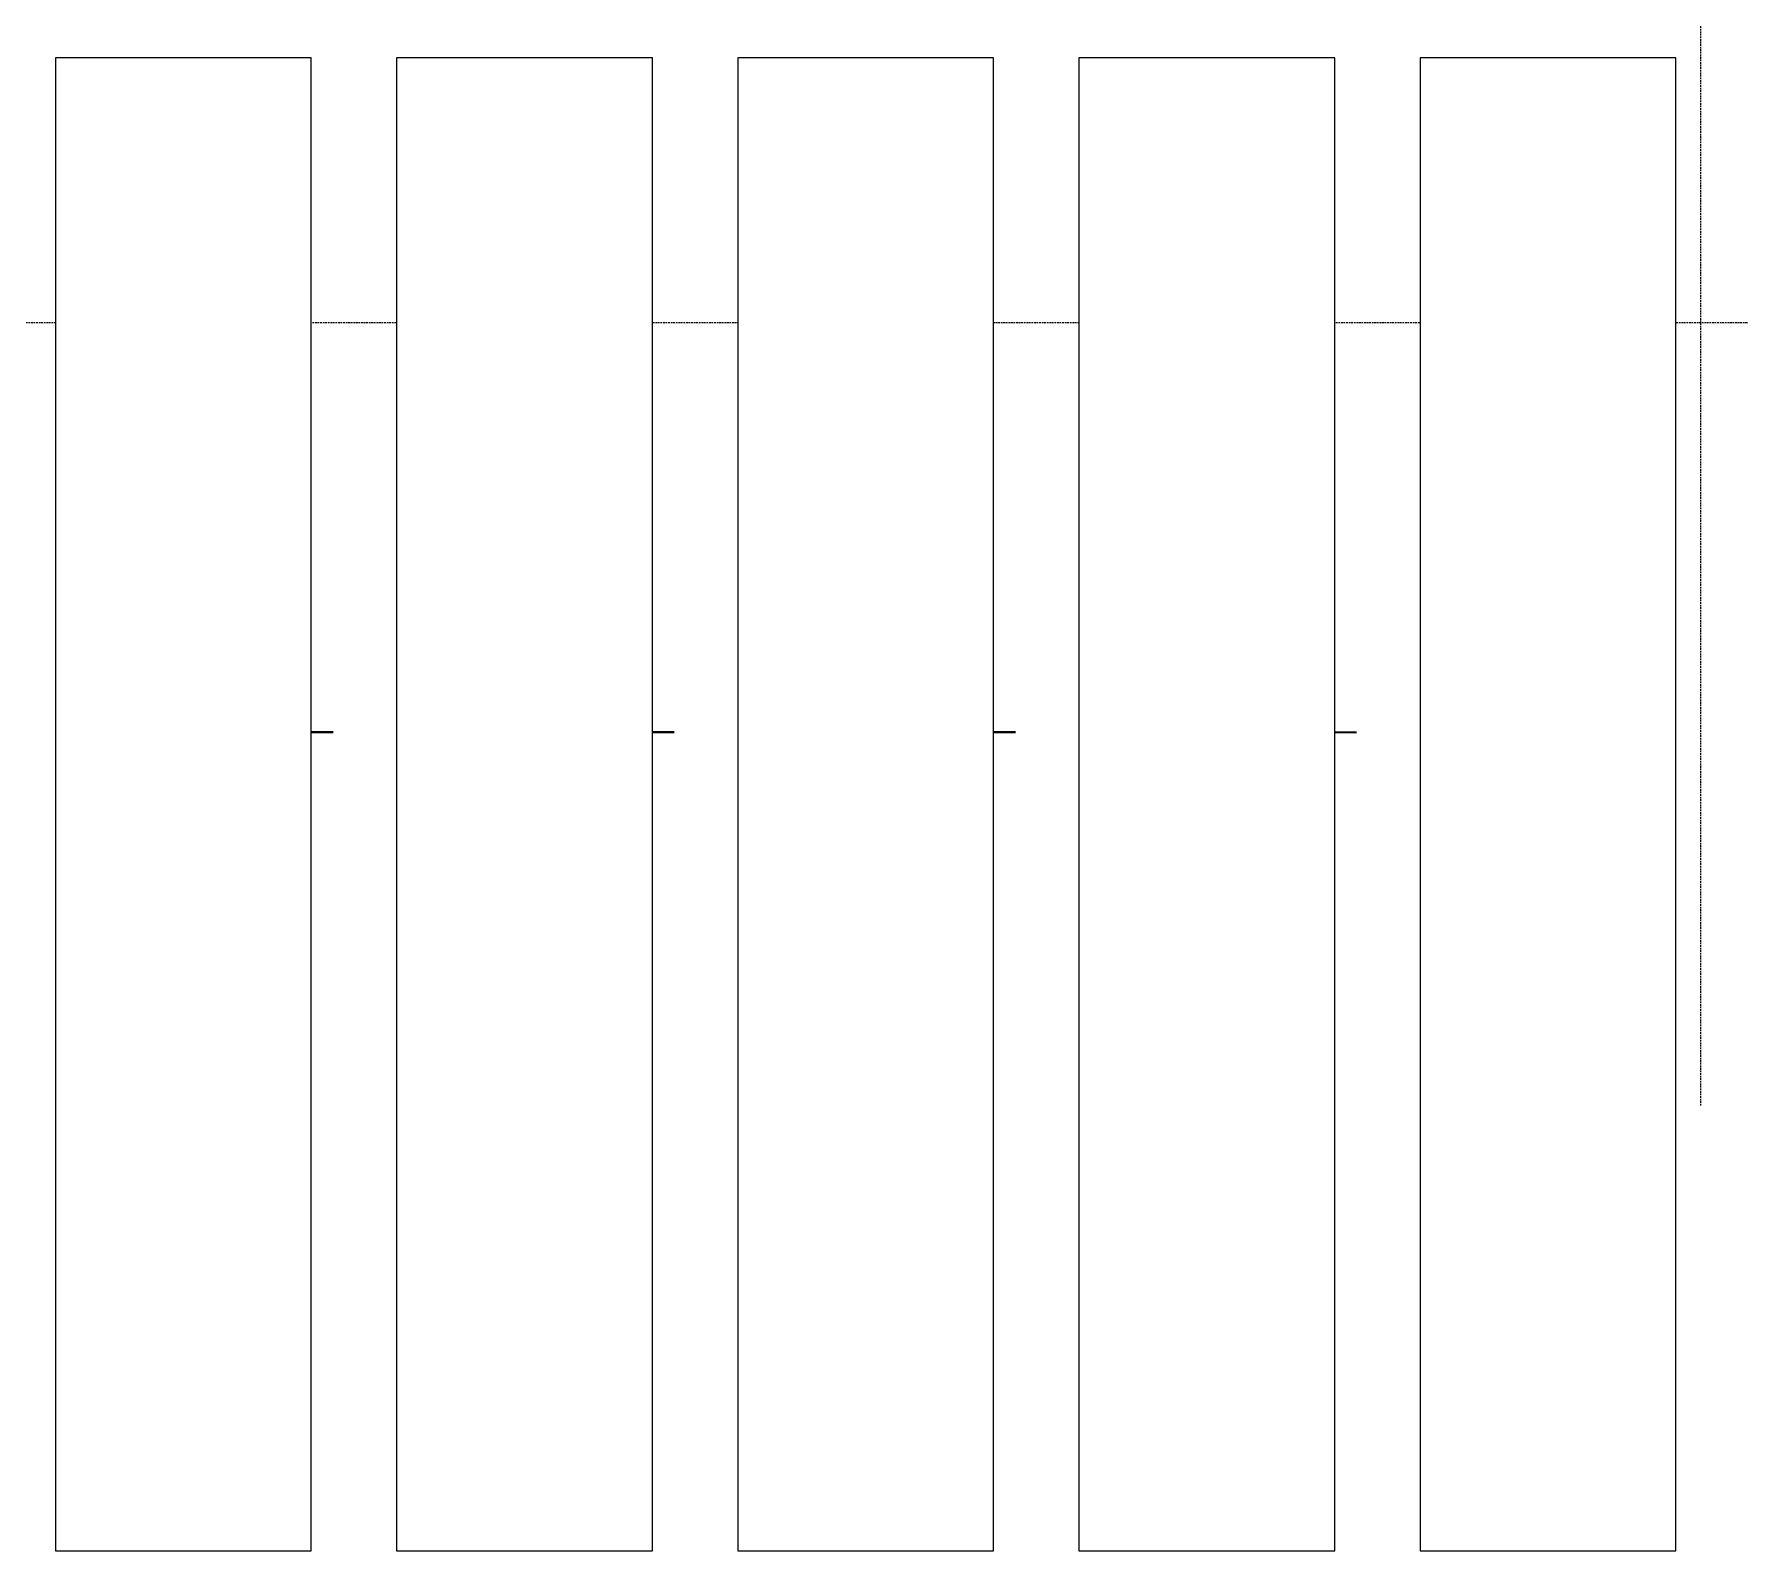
# Model space of a CAD drawing. Header units: millimetres. Extents: x -853228 to -774597, y -17231 to 22435.
# Drawn here: x -828557 to -826557, y 7335 to 9112 of the extents above; entities that cross this region are included whole.
import ezdxf
from ezdxf.xclip import XClip

# ---------------------------------------------------------------- set-up
doc = ezdxf.new("R2010")
doc.units = ezdxf.units.MM
doc.header["$XCLIPFRAME"] = 0
doc.linetypes.add('DPA_Hidden 50', pattern=[3, 2, -1])
doc.layers.add('000 - WIPEOUT', color=250, linetype='Continuous')
doc.layers.add('A11_ALU.SOLID SHEET', color=2, linetype='Continuous')
for name, color, linetype, lineweight in [('A-DETL', 1, 'Continuous', 70), ('A-DETL-GENF', 2, 'Continuous', 9), ('A-FLOR-E', 2, 'Continuous', 35), ('E-LITE-EQPM', 2, 'Continuous', 9), ('S-STRS-MBND', 2, 'Continuous', 35)]:
    doc.layers.add(name, color=color, linetype=linetype, lineweight=lineweight)

# ---------------------------------------------------------------- blocks, each defined once
blk = doc.blocks.new('C-1-PP19-AR-4261-01-B_20250910-022855_EXDIM')
at = {"layer": 'A-DETL', "color": 55, "linetype": 'DPA_Hidden 50', "lineweight": 9}
for p, q in [((-24920.6, 4277.5), (-24920.6, 7452.5)), ((-24374.6, 5195), (-41700, 5195))]:
    blk.add_line(p, q, dxfattribs=at)
blk = doc.blocks.new('LGF_DL_SAA_LowPower_DL1a - LGF_DL_SAA_LowPower_DL1a-8832329-4160-01 UPPER PLATFORM LEVEL - REFLECTED CEILING PLAN')
at = {"layer": 'A-DETL-GENF'}
for p, q in [((0, 75), (0, -75)), ((72.5, 0), (-72.5, 0))]:
    blk.add_line(p, q, dxfattribs=at)
blk.add_circle((0, 0), 50, dxfattribs=at)
blk = doc.blocks.new('C-1-PP19-AR-4160-01-B_20250902-175713_EXDOWNLIGHT')
at = {"layer": 'E-LITE-EQPM', "extrusion": (0, 0, -1), "rotation": 180}
for p in [(83700, 5195), (82500, 5195)]:
    blk.add_blockref('LGF_DL_SAA_LowPower_DL1a - LGF_DL_SAA_LowPower_DL1a-8832329-4160-01 UPPER PLATFORM LEVEL - REFLECTED CEILING PLAN', p, dxfattribs=at)
blk = doc.blocks.new('*U827')
at = {"color": 3}
for points in [[(-875, -1650), (875, -1650), (875, -1950), (-875, -1950)], [(-875, -2050), (875, -2050), (875, -2350), (-875, -2350)], [(-875, -2450), (875, -2450), (875, -2750), (-875, -2750)], [(-875, -2850), (875, -2850), (875, -3150), (-875, -3150)], [(-875, -3250), (875, -3250), (875, -3550), (-875, -3550)]]:
    blk.add_wipeout(points, dxfattribs=at).dxf.layer = '000 - WIPEOUT'
at = {"layer": 'A11_ALU.SOLID SHEET', "color": 0, "linetype": 'ByBlock'}
for points in [[(-875, -1950), (875, -1950), (875, -1650), (-875, -1650)], [(-875, -2350), (875, -2350), (875, -2050), (-875, -2050)], [(-875, -2750), (875, -2750), (875, -2450), (-875, -2450)], [(-875, -3150), (875, -3150), (875, -2850), (-875, -2850)], [(-875, -3550), (875, -3550), (875, -3250), (-875, -3250)]]:
    blk.add_lwpolyline(points, close=True, dxfattribs=at)
blk = doc.blocks.new('*U908')
at = {"layer": 'A11_ALU.SOLID SHEET', "color": 0, "linetype": 'ByBlock', "rotation": 90}
blk.add_blockref('*U827', (-85500, 4630.5), dxfattribs=at)

msp = doc.modelspace()

# ---------------------------------------------------------------- linework, layer by layer
at = {"layer": 'A-FLOR-E'}
for p, q in [((-828206.9, 8294), (-828306.9, 8294)), ((-828306.9, 8294), (-828206.9, 8294)), ((-827806.9, 8294), (-827906.9, 8294)), ((-827906.9, 8294), (-827806.9, 8294)), ((-827406.9, 8294), (-827506.9, 8294)), ((-827506.9, 8294), (-827406.9, 8294))]:
    msp.add_line(p, q, dxfattribs=at)
at = {"layer": 'S-STRS-MBND'}
msp.add_line((-827106.9, 8294), (-827006.9, 8294), dxfattribs=at)

# ---------------------------------------------------------------- block references
msp.add_blockref('C-1-PP19-AR-4261-01-B_20250910-022855_EXDIM', (-801682.4, 3579))
ref = msp.add_blockref('C-1-PP19-AR-4160-01-B_20250902-175713_EXDOWNLIGHT', (-744682.4, 3579))
XClip(ref).set_block_clipping_path([(-104690.1238047112, -9620.0029952963), (-34092.6543255156, 10334.9999958097)])

# ---------------------------------------------------------------- next in the draw order: block references
at = {"layer": 'A11_ALU.SOLID SHEET'}
ref = msp.add_blockref('*U908', (-744682.4, 3579), dxfattribs=at)
XClip(ref).set_block_clipping_path([(-104690.1238047112, -9620.0029952963), (-34092.6543255156, 10334.9999958097)])

doc.saveas('drawing.dxf')
